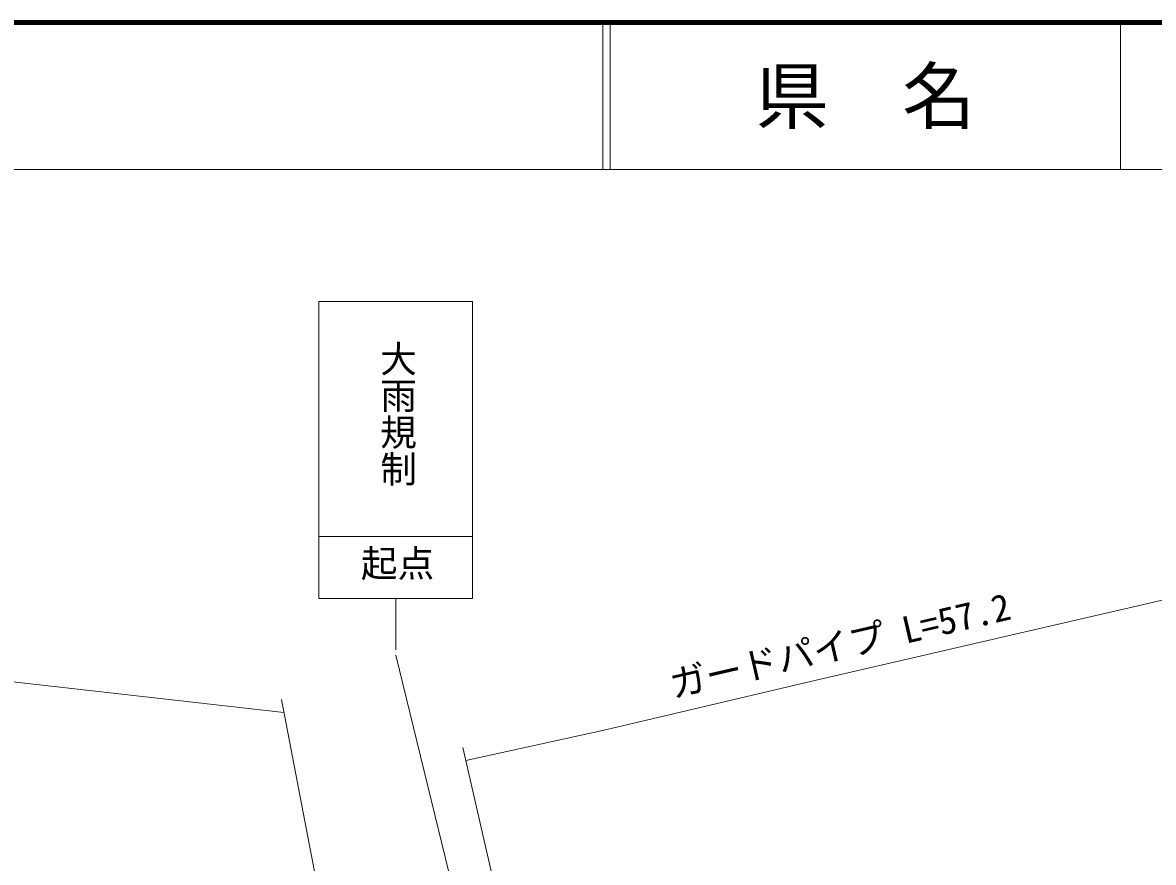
# Model space of a CAD drawing. Units: millimetres, scale not verified. Extents: x 40000 to 680000, y 20000 to 380000.
# Drawn here: x 258231 to 335228, y 322846 to 380000 of the extents above; entities that cross this region are included whole.
import ezdxf
from ezdxf.enums import TextEntityAlignment as Align

# ---------------------------------------------------------------- set-up
doc = ezdxf.new("R2010")
doc.units = ezdxf.units.MM
doc.header["$LTSCALE"] = 1000
for name, color, linetype, lineweight in [('M-STR-HTXT', 7, 'Continuous', 13), ('M-TTL', 2, 'Continuous', 140), ('M-TTL-LINE', 7, 'Continuous', 13), ('M-TTL-TXT', 7, 'Continuous', 13)]:
    doc.layers.add(name, color=color, linetype=linetype, lineweight=lineweight)
doc.styles.add('@ＭＳ ゴシック', font='')
doc.styles.add('ＭＳ ゴシック', font='')
doc.styles.get('@ＭＳ ゴシック').set_extended_font_data('@MS Gothic')
doc.styles.get('ＭＳ ゴシック').set_extended_font_data('MS Gothic')

msp = doc.modelspace()

# ---------------------------------------------------------------- linework, layer by layer
at = {"layer": 'M-STR-HTXT'}
for p, q in [((278407, 361016), (288865, 361016)), ((278407, 361016), (278407, 340816)), ((288865, 340816), (288865, 361016)), ((288865, 345016), (278407, 345016)), ((180319, 343877), (276023, 333052)), ((312265, 335242), (343233, 342412)), ((288865, 340816), (278407, 340816)), ((283636, 337316), (283636, 340816)), ((283634, 336939), (295741, 287674)), ((297926, 331869), (312265, 335242)), ((275854, 333937), (279365, 315610)), ((288409, 329777), (297926, 331869)), ((288209, 330654), (291850, 314715))]:
    msp.add_line(p, q, dxfattribs=at)
at = {"layer": 'M-TTL'}
msp.add_line((680000, 380000), (40000, 380000), dxfattribs=at)
at = {"layer": 'M-TTL-LINE'}
for p, q in [((297750, 380000), (297750, 370000)), ((298250, 380000), (298250, 370000)), ((333000, 380000), (333000, 370000)), ((40000, 370000), (680000, 370000))]:
    msp.add_line(p, q, dxfattribs=at)

# ---------------------------------------------------------------- texts
at = {"layer": 'M-STR-HTXT', "style": '@ＭＳ ゴシック'}
msp.add_text('大雨規制', height=1833, rotation=270, dxfattribs=at).set_placement((282330, 358387), align=Align.BOTTOM_LEFT)
at = {"layer": 'M-STR-HTXT', "style": 'ＭＳ ゴシック'}
msp.add_text('起点', height=1833, dxfattribs=at).set_placement((281261, 341720), align=Align.BOTTOM_LEFT)
msp.add_text('ガードパイプ L=57.2', height=1833, rotation=13.1, dxfattribs=at).set_placement((314216, 336191), align=Align.BOTTOM_CENTER)
at = {"layer": 'M-TTL-TXT', "style": 'ＭＳ ゴシック'}
msp.add_text('県\u3000名', height=3666, dxfattribs=at).set_placement((315625, 375000), align=Align.MIDDLE_CENTER)

doc.saveas('drawing.dxf')
